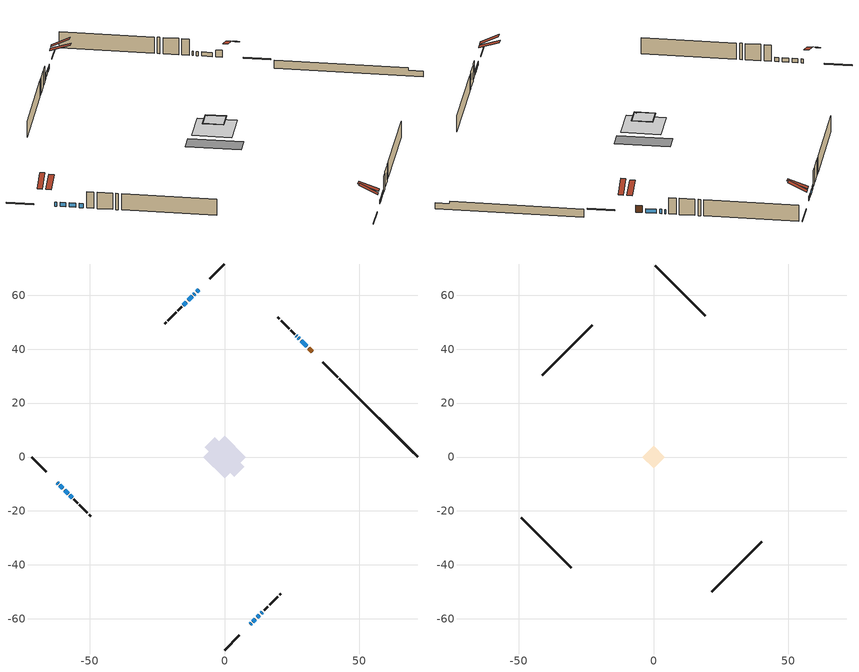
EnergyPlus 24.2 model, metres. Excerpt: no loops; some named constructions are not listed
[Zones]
conditioned space
 floor adiabatic (AdiabaticFloorConstruction): -7.87,0 0,7.87 7.87,0 0,-7.87 z3.32
 floor foundation (Slab1 construction): -7.24,3.6 -3.6,7.24 7.24,-3.6 3.6,-7.24 z-1.58
 wall outside (RimJoist1 construction): 0,-71.55 5.43,-66.12 / -71.55,0 -66.12,-5.43 / 0,71.55 -5.43,66.12 / 41.94,29.62 36.51,35.04 z0.88:1.18
 wall outside (AdiabaticWallConstruction 1): 32.45,39.1 31.2,40.35 z0.88:2.91
 wall outside (AdiabaticWallConstruction): -62.06,-9.49 -61.67,-9.88 / 30.54,41.01 28.46,43.09 / 9.49,-62.06 9.84,-61.71 / -61.01,-10.54 -59.89,-11.66 / 10.49,-61.06 11.4,-60.15 / -9.49,62.06 -10.33,61.22 / 12.05,-59.5 12.9,-58.65 / 27.8,43.75 27.41,44.15 / 26.75,44.8 26.64,44.91 / 13.55,-58 14.08,-57.47 / -59.23,-12.32 -57.97,-13.58 / -57.32,-14.23 -56.48,-15.07 / -10.99,60.56 -11.37,60.18 / -12.03,59.52 -13.5,58.05 / -14.15,57.4 -15.28,56.27 z0.88:2.1
 wall outside (Wall1 construction): 14.74,-56.81 16.12,-55.43 / -55.83,-15.72 -54.45,-17.1 / -15.94,55.61 -17.32,54.23 / 25.98,45.57 24.6,46.95 z0.88:5.76
 wall outside (Wall2 construction): 16.78,-54.77 19.76,-51.79 / -53.79,-17.76 -50.8,-20.75 / -17.97,53.58 -20.96,50.59 / 23.94,47.61 20.96,50.59 z0.88:5.76
 wall outside (Wall3 construction): 20.42,-51.13 20.9,-50.65 / -50.15,-21.4 -49.66,-21.89 / -21.62,49.93 -22.1,49.45 / 20.3,51.25 19.81,51.74 z0.88:5.76
 wall foundation (FoundationWall1 construction): 42.59,28.96,-1.58 42.59,28.96,0.88 68.65,2.9,0.88 68.65,2.9,0.17 71.55,0,0.17 71.55,0,-1.58
 window (WindowConstruction 9): -62.06,-9.49 -61.67,-9.88 z0.88:2.1
 window (WindowConstruction 5): 30.54,41.01 28.46,43.09 z0.88:2.1
 window (WindowConstruction 6): 9.49,-62.06 9.83,-61.72 z0.88:2.1
 window (WindowConstruction 7): -61.01,-10.54 -59.89,-11.66 z0.88:2.1
 window (WindowConstruction 8): 10.49,-61.06 11.4,-60.15 z0.88:2.1
 window (WindowConstruction 13): -9.49,62.06 -10.33,61.22 z0.88:2.1
 window (WindowConstruction 14): 12.05,-59.5 12.9,-58.65 z0.88:2.1
 window (WindowConstruction 10): 27.8,43.75 27.41,44.14 z0.88:2.1
 window (WindowConstruction 11): 26.75,44.8 26.64,44.91 z0.88:2.1
 window (WindowConstruction 12): 13.56,-57.99 14.08,-57.47 z0.88:2.1
 window (WindowConstruction): -59.23,-12.32 -57.97,-13.58 z0.88:2.1
 window (WindowConstruction 1): -57.32,-14.23 -56.49,-15.07 z0.88:2.1
 window (WindowConstruction 2): -10.99,60.56 -11.37,60.18 z0.88:2.1
 window (WindowConstruction 3): -12.03,59.52 -13.5,58.05 z0.88:2.1
 window (WindowConstruction 4): -14.16,57.39 -15.28,56.27 z0.88:2.1
 door (Door): 32.45,39.1 31.2,40.35 z0.88:2.91
 ceiling adiabatic (AdiabaticFloorConstruction): 0,-7.87 7.87,0 0,7.87 -7.87,0 z3.32
 roof outside (Roof1 construction): 0,3.24 -3.24,0 0,-3.24 3.24,0 z5.76
attic - vented
 floor to conditioned space (Floor1 construction Reversed): -3.83,0 0,3.83 3.83,0 0,-3.83 z5.76
 floor to conditioned space (Floor2 construction Reversed): -4.18,0 0,4.18 4.18,0 0,-4.18 z5.76
 wall outside (Wall4 construction): 21.56,-49.99 40.06,-31.49 / -49.01,-22.55 -30.5,-41.05 / -22.76,48.79 -41.26,30.29 / 19.16,52.39 0.66,70.89 z0.88:5.76
 roof outside (Roof2 construction): 7.1,-64.45,5.76 3.47,-60.82,8.32 2.46,-61.84,8.32 6.09,-65.46,5.76; -64.45,-7.1,5.76 -60.82,-3.47,8.32 -61.84,-2.46,8.32 -65.46,-6.09,5.76; -7.1,64.45,5.76 -3.47,60.82,8.32 -2.46,61.84,8.32 -6.09,65.46,5.76; 34.84,36.71,5.76 31.21,33.09,8.32 32.22,32.08,8.32 35.85,35.7,5.76
 roof outside (Roof3 construction): 8.83,-62.72,5.76 4.76,-58.65,7.68 3.68,-59.72,7.68 7.76,-63.79,5.76; -62.72,-8.83,5.76 -58.65,-4.76,7.68 -59.72,-3.68,7.68 -63.79,-7.76,5.76; -8.83,62.72,5.76 -4.76,58.65,7.68 -3.68,59.72,7.68 -7.76,63.79,5.76; 33.11,38.45,5.76 29.03,34.37,7.68 30.1,33.3,7.68 34.18,37.37,5.76
[Material] Roughness=Rough; Thermal Absorptance=0.9
Name | Thickness {m} | Conductivity {W/m-K} | Density {kg/m3} | Specific Heat {J/kg-K} | Solar Absorptance | Visible Absorptance
ceiling loosefill ins | 0.169333 | 0.0480833 | 16.02 | 1046.75 | 0.7 | 0.7
ceiling stud and cavity | 0.1397 | 0.112217 | 65.682 | 1177.47 | 0.7 | 0.7
ceiling stud and cavity 1 | 0.1397 | 0.157415 | 65.682 | 1177.47 | 0.7 | 0.7
gypsum board | 0.0127 | 0.160291 | 801 | 837.4 | 0.6 | 0.6
[Construction]
Floor1 construction: ceiling stud and cavity, gypsum board
Floor2 construction: ceiling loosefill ins, ceiling stud and cavity 1, gypsum board
[EnergyManagementSystem:OutputVariable] Type of Data in Variable=Summed; Update Frequency=ZoneTimestep
Name | EMS Variable | EMS Program or Subroutine | Units
loads_clg_windows_solar_annual_outvar; Energy Management System Output Variable 32 | loads_clg_windows_solar | component_loads_program | J
loads_clg_skylights_conduction_annual_outvar; Energy Management System Output Variable 33 | loads_clg_skylights_conduction | component_loads_program | J
loads_clg_skylights_solar_annual_outvar; Energy Management System Output Variable 34 | loads_clg_skylights_solar | component_loads_program | J
loads_clg_floors_annual_outvar; Energy Management System Output Variable 35 | loads_clg_floors | component_loads_program | J
loads_clg_slabs_annual_outvar; Energy Management System Output Variable 36 | loads_clg_slabs | component_loads_program | J
loads_clg_internal_mass_annual_outvar; Energy Management System Output Variable 37 | loads_clg_internal_mass | component_loads_program | J
loads_clg_infil_annual_outvar; Energy Management System Output Variable 38 | loads_clg_infil | component_loads_program | J
loads_clg_natvent_annual_outvar; Energy Management System Output Variable 39 | loads_clg_natvent | component_loads_program | J
loads_clg_mechvent_annual_outvar; Energy Management System Output Variable 40 | loads_clg_mechvent | component_loads_program | J
loads_clg_whf_annual_outvar; Energy Management System Output Variable 41 | loads_clg_whf | component_loads_program | J
loads_clg_ducts_annual_outvar; Energy Management System Output Variable 42 | loads_clg_ducts | component_loads_program | J
loads_clg_intgains_annual_outvar; Energy Management System Output Variable 43 | loads_clg_intgains | component_loads_program | J
loads_clg_lighting_annual_outvar; Energy Management System Output Variable 44 | loads_clg_lighting | component_loads_program | J
loads_htg_tot_annual_outvar; Energy Management System Output Variable 1; Energy Management System Output Variable 45 | loads_htg_tot | total_loads_program | J
loads_clg_tot_annual_outvar; Energy Management System Output Variable 2; Energy Management System Output Variable 46 | loads_clg_tot | total_loads_program | J
Energy Management System Output Variable 3 | htg_unmet_hours | unmet_hours_program | hr
Energy Management System Output Variable 4 | clg_unmet_hours | unmet_hours_program | hr
Energy Management System Output Variable 5 | loads_htg_roofs | component_loads_program | J
Energy Management System Output Variable 6 | loads_htg_ceilings | component_loads_program | J
Energy Management System Output Variable 7 | loads_htg_walls | component_loads_program | J
Energy Management System Output Variable 8 | loads_htg_rim_joists | component_loads_program | J
Energy Management System Output Variable 9 | loads_htg_foundation_walls | component_loads_program | J
Energy Management System Output Variable 10 | loads_htg_doors | component_loads_program | J
Energy Management System Output Variable 11 | loads_htg_windows_conduction | component_loads_program | J
Energy Management System Output Variable 12 | loads_htg_windows_solar | component_loads_program | J
Energy Management System Output Variable 13 | loads_htg_skylights_conduction | component_loads_program | J
Energy Management System Output Variable 14 | loads_htg_skylights_solar | component_loads_program | J
Energy Management System Output Variable 15 | loads_htg_floors | component_loads_program | J
Energy Management System Output Variable 16 | loads_htg_slabs | component_loads_program | J
Energy Management System Output Variable 17 | loads_htg_internal_mass | component_loads_program | J
Energy Management System Output Variable 18 | loads_htg_infil | component_loads_program | J
Energy Management System Output Variable 19 | loads_htg_natvent | component_loads_program | J
Energy Management System Output Variable 20 | loads_htg_mechvent | component_loads_program | J
Energy Management System Output Variable 21 | loads_htg_whf | component_loads_program | J
Energy Management System Output Variable 22 | loads_htg_ducts | component_loads_program | J
Energy Management System Output Variable 23 | loads_htg_intgains | component_loads_program | J
Energy Management System Output Variable 24 | loads_htg_lighting | component_loads_program | J
Energy Management System Output Variable 25 | loads_clg_roofs | component_loads_program | J
Energy Management System Output Variable 26 | loads_clg_ceilings | component_loads_program | J
Energy Management System Output Variable 27 | loads_clg_walls | component_loads_program | J
Energy Management System Output Variable 28 | loads_clg_rim_joists | component_loads_program | J
Energy Management System Output Variable 29 | loads_clg_foundation_walls | component_loads_program | J
Energy Management System Output Variable 30 | loads_clg_doors | component_loads_program | J
Energy Management System Output Variable 31 | loads_clg_windows_conduction | component_loads_program | J
[Schedule:Day:Interval]
interior lighting schedule day: No, 01:00, 0.108182, 04:00, 0.0901515, 05:00, 0.0991667, 06:00, 0.162273, 07:00, 0.270455, 08:00, 0.342576, 10:00, 0.369621, 11:00, 0.351591, 12:00, 0.333561, 13:00, 0.324545, 14:00, 0.31553, 15:00, 0.333561, 16:00, 0.369621, 17:00, 0.450758, 18:00, 0.585985, 19:00, 0.775303, 20:00, 0.955606, 21:00, 0.991667, 22:00, 0.712197, 23:00, 0.360606, 24:00, 0.162273
interior lighting schedule day 1: No, 01:00, 0.100909, 04:00, 0.0840909, 05:00, 0.0925, 06:00, 0.151364, 07:00, 0.252273, 08:00, 0.319545, 10:00, 0.344773, 11:00, 0.327955, 12:00, 0.311136, 13:00, 0.302727, 14:00, 0.294318, 15:00, 0.311136, 16:00, 0.344773, 17:00, 0.420455, 18:00, 0.546591, 19:00, 0.723182, 20:00, 0.891364, 21:00, 0.925, 22:00, 0.664318, 23:00, 0.336364, 24:00, 0.151364
interior lighting schedule day 2: No, 01:00, 0.0927273, 04:00, 0.0772727, 05:00, 0.085, 06:00, 0.139091, 07:00, 0.231818, 08:00, 0.293636, 10:00, 0.316818, 11:00, 0.301364, 12:00, 0.285909, 13:00, 0.278182, 14:00, 0.270455, 15:00, 0.285909, 16:00, 0.316818, 17:00, 0.386364, 18:00, 0.502273, 19:00, 0.664545, 20:00, 0.819091, 21:00, 0.85, 22:00, 0.610455, 23:00, 0.309091, 24:00, 0.139091
interior lighting schedule day 3: No, 01:00, 0.0845455, 04:00, 0.0704545, 05:00, 0.0775, 06:00, 0.126818, 07:00, 0.211364, 08:00, 0.267727, 10:00, 0.288864, 11:00, 0.274773, 12:00, 0.260682, 13:00, 0.253636, 14:00, 0.246591, 15:00, 0.260682, 16:00, 0.288864, 17:00, 0.352273, 18:00, 0.457955, 19:00, 0.605909, 20:00, 0.746818, 21:00, 0.775, 22:00, 0.556591, 23:00, 0.281818, 24:00, 0.126818
interior lighting schedule day 4: No, 01:00, 0.0763636, 04:00, 0.0636364, 05:00, 0.07, 06:00, 0.114545, 07:00, 0.190909, 08:00, 0.241818, 10:00, 0.260909, 11:00, 0.248182, 12:00, 0.235455, 13:00, 0.229091, 14:00, 0.222727, 15:00, 0.235455, 16:00, 0.260909, 17:00, 0.318182, 18:00, 0.413636, 19:00, 0.547273, 20:00, 0.674545, 21:00, 0.7, 22:00, 0.502727, 23:00, 0.254545, 24:00, 0.114545
interior lighting schedule day 5: No, 01:00, 0.0727273, 04:00, 0.0606061, 05:00, 0.0666667, 06:00, 0.109091, 07:00, 0.181818, 08:00, 0.230303, 10:00, 0.248485, 11:00, 0.236364, 12:00, 0.224242, 13:00, 0.218182, 14:00, 0.212121, 15:00, 0.224242, 16:00, 0.248485, 17:00, 0.30303, 18:00, 0.393939, 19:00, 0.521212, 20:00, 0.642424, 21:00, 0.666667, 22:00, 0.478788, 23:00, 0.242424, 24:00, 0.109091
interior lighting schedule day 6: No, 01:00, 0.0745455, 04:00, 0.0621212, 05:00, 0.0683333, 06:00, 0.111818, 07:00, 0.186364, 08:00, 0.236061, 10:00, 0.254697, 11:00, 0.242273, 12:00, 0.229848, 13:00, 0.223636, 14:00, 0.217424, 15:00, 0.229848, 16:00, 0.254697, 17:00, 0.310606, 18:00, 0.403788, 19:00, 0.534242, 20:00, 0.658485, 21:00, 0.683333, 22:00, 0.490758, 23:00, 0.248485, 24:00, 0.111818
interior lighting schedule day 7: No, 01:00, 0.08, 04:00, 0.0666667, 05:00, 0.0733333, 06:00, 0.12, 07:00, 0.2, 08:00, 0.253333, 10:00, 0.273333, 11:00, 0.26, 12:00, 0.246667, 13:00, 0.24, 14:00, 0.233333, 15:00, 0.246667, 16:00, 0.273333, 17:00, 0.333333, 18:00, 0.433333, 19:00, 0.573333, 20:00, 0.706667, 21:00, 0.733333, 22:00, 0.526667, 23:00, 0.266667, 24:00, 0.12
interior lighting schedule day 8: No, 01:00, 0.0890909, 04:00, 0.0742424, 05:00, 0.0816667, 06:00, 0.133636, 07:00, 0.222727, 08:00, 0.282121, 10:00, 0.304394, 11:00, 0.289545, 12:00, 0.274697, 13:00, 0.267273, 14:00, 0.259848, 15:00, 0.274697, 16:00, 0.304394, 17:00, 0.371212, 18:00, 0.482576, 19:00, 0.638485, 20:00, 0.78697, 21:00, 0.816667, 22:00, 0.586515, 23:00, 0.29697, 24:00, 0.133636
interior lighting schedule day 9: No, 01:00, 0.0972727, 04:00, 0.0810606, 05:00, 0.0891667, 06:00, 0.145909, 07:00, 0.243182, 08:00, 0.30803, 10:00, 0.332348, 11:00, 0.316136, 12:00, 0.299924, 13:00, 0.291818, 14:00, 0.283712, 15:00, 0.299924, 16:00, 0.332348, 17:00, 0.405303, 18:00, 0.526894, 19:00, 0.697121, 20:00, 0.859242, 21:00, 0.891667, 22:00, 0.640379, 23:00, 0.324242, 24:00, 0.145909
interior lighting schedule day 10: No, 01:00, 0.105455, 04:00, 0.0878788, 05:00, 0.0966667, 06:00, 0.158182, 07:00, 0.263636, 08:00, 0.333939, 10:00, 0.360303, 11:00, 0.342727, 12:00, 0.325152, 13:00, 0.316364, 14:00, 0.307576, 15:00, 0.325152, 16:00, 0.360303, 17:00, 0.439394, 18:00, 0.571212, 19:00, 0.755758, 20:00, 0.931515, 21:00, 0.966667, 22:00, 0.694242, 23:00, 0.351515, 24:00, 0.158182
interior lighting schedule day 11: No, 01:00, 0.109091, 04:00, 0.0909091, 05:00, 0.1, 06:00, 0.163636, 07:00, 0.272727, 08:00, 0.345455, 10:00, 0.372727, 11:00, 0.354545, 12:00, 0.336364, 13:00, 0.327273, 14:00, 0.318182, 15:00, 0.336364, 16:00, 0.372727, 17:00, 0.454545, 18:00, 0.590909, 19:00, 0.781818, 20:00, 0.963636, 21:00, 1, 22:00, 0.718182, 23:00, 0.363636, 24:00, 0.163636
interior lighting schedule default day; occupants schedule default day; clothes dryer schedule default day; cooking range schedule default day; mech vent bath fan 0 schedule default day; mech vent range fan 0 schedule default day; misc plug loads schedule default day; general water use schedule default day; heating setpoint default day; cooling setpoint default day; clothes dryer exhaust 0 schedule default day; cooling season schedule day; cooling season schedule day 2; cooling season schedule default day; exterior lighting schedule default day; natural vent schedule default day: No, 24:00, 0
occupants schedule day: No, 05:00, 0.426829, 06:00, 0.719512, 07:00, 1, 08:00, 0.670732, 09:00, 0.329268, 14:00, 0.170732, 15:00, 0.231707, 16:00, 0.329268, 17:00, 0.5, 18:00, 0.670732, 19:00, 0.829268, 21:00, 1, 22:00, 0.853659, 23:00, 0.646341, 24:00, 0.426829
clothes dryer schedule day; clothes dryer exhaust 0 schedule day: No, 01:00, 0.123457, 02:00, 0.0740741, 03:00, 0.0493827, 04:00, 0.0246914, 05:00, 0.0493827, 06:00, 0.0740741, 07:00, 0.197531, 08:00, 0.395062, 09:00, 0.592593, 10:00, 0.839506, 11:00, 0.962963, 12:00, 1, 13:00, 0.91358, 14:00, 0.82716, 15:00, 0.716049, 16:00, 0.753086, 17:00, 0.679012, 18:00, 0.666667, 20:00, 0.62963, 21:00, 0.641975, 22:00, 0.666667, 23:00, 0.54321, 24:00, 0.296296
cooking range schedule day: No, 05:00, 0.0597015, 06:00, 0.11194, 07:00, 0.171642, 08:00, 0.291045, 11:00, 0.343284, 12:00, 0.402985, 13:00, 0.462687, 14:00, 0.343284, 15:00, 0.291045, 16:00, 0.402985, 17:00, 0.567164, 18:00, 1, 19:00, 0.850746, 20:00, 0.432836, 21:00, 0.291045, 22:00, 0.231343, 23:00, 0.171642, 24:00, 0.11194
mech vent bath fan 0 schedule day: No, 07:00, 0, 08:00, 1, 09:00, 0.2, 24:00, 0
mech vent range fan 0 schedule day: No, 18:00, 0, 19:00, 1, 20:00, 0.2, 24:00, 0
misc plug loads schedule day: No, 06:00, 0.705882, 07:00, 0.745098, 08:00, 0.803922, 15:00, 0.823529, 16:00, 0.862745, 17:00, 0.921569, 18:00, 0.980392, 19:00, 1, 20:00, 0.980392, 21:00, 0.941176, 22:00, 0.862745, 23:00, 0.784314, 24:00, 0.72549
general water use schedule day: No, 01:00, 0.315068, 03:00, 0.287671, 04:00, 0.342466, 05:00, 0.369863, 06:00, 0.520548, 07:00, 0.60274, 08:00, 0.534247, 10:00, 0.506849, 11:00, 0.465753, 14:00, 0.479452, 15:00, 0.534247, 16:00, 0.589041, 17:00, 0.69863, 18:00, 0.876712, 19:00, 0.890411, 20:00, 0.986301, 21:00, 1, 22:00, 0.863014, 23:00, 0.616438, 24:00, 0.465753
heating setpoint day: No, 07:00, 18, 23:00, 21, 24:00, 18
cooling setpoint day: No, 24:00, 25
cooling season schedule day 1: No, 24:00, 1
exterior lighting schedule day: No, 01:00, 0.566667, 03:00, 0.524167, 05:00, 0.495833, 06:00, 0.5525, 07:00, 0.623333, 08:00, 0.580833, 09:00, 0.439167, 10:00, 0.354167, 12:00, 0.34, 13:00, 0.354167, 14:00, 0.396667, 15:00, 0.425, 16:00, 0.495833, 17:00, 0.623333, 18:00, 0.793333, 19:00, 0.906667, 20:00, 0.963333, 21:00, 0.991667, 22:00, 0.920833, 23:00, 0.793333, 24:00, 0.665833
exterior lighting schedule day 1: No, 01:00, 0.528571, 03:00, 0.488929, 05:00, 0.4625, 06:00, 0.515357, 07:00, 0.581429, 08:00, 0.541786, 09:00, 0.409643, 10:00, 0.330357, 12:00, 0.317143, 13:00, 0.330357, 14:00, 0.37, 15:00, 0.396429, 16:00, 0.4625, 17:00, 0.581429, 18:00, 0.74, 19:00, 0.845714, 20:00, 0.898571, 21:00, 0.925, 22:00, 0.858929, 23:00, 0.74, 24:00, 0.621071
exterior lighting schedule day 10: No, 01:00, 0.552381, 03:00, 0.510952, 05:00, 0.483333, 06:00, 0.538571, 07:00, 0.607619, 08:00, 0.56619, 09:00, 0.428095, 10:00, 0.345238, 12:00, 0.331429, 13:00, 0.345238, 14:00, 0.386667, 15:00, 0.414286, 16:00, 0.483333, 17:00, 0.607619, 18:00, 0.773333, 19:00, 0.88381, 20:00, 0.939048, 21:00, 0.966667, 22:00, 0.897619, 23:00, 0.773333, 24:00, 0.649048
exterior lighting schedule day 11: No, 01:00, 0.571429, 03:00, 0.528571, 05:00, 0.5, 06:00, 0.557143, 07:00, 0.628571, 08:00, 0.585714, 09:00, 0.442857, 10:00, 0.357143, 12:00, 0.342857, 13:00, 0.357143, 14:00, 0.4, 15:00, 0.428571, 16:00, 0.5, 17:00, 0.628571, 18:00, 0.8, 19:00, 0.914286, 20:00, 0.971429, 21:00, 1, 22:00, 0.928571, 23:00, 0.8, 24:00, 0.671429
exterior lighting schedule day 2: No, 01:00, 0.485714, 03:00, 0.449286, 05:00, 0.425, 06:00, 0.473571, 07:00, 0.534286, 08:00, 0.497857, 09:00, 0.376429, 10:00, 0.303571, 12:00, 0.291429, 13:00, 0.303571, 14:00, 0.34, 15:00, 0.364286, 16:00, 0.425, 17:00, 0.534286, 18:00, 0.68, 19:00, 0.777143, 20:00, 0.825714, 21:00, 0.85, 22:00, 0.789286, 23:00, 0.68, 24:00, 0.570714
exterior lighting schedule day 3: No, 01:00, 0.442857, 03:00, 0.409643, 05:00, 0.3875, 06:00, 0.431786, 07:00, 0.487143, 08:00, 0.453929, 09:00, 0.343214, 10:00, 0.276786, 12:00, 0.265714, 13:00, 0.276786, 14:00, 0.31, 15:00, 0.332143, 16:00, 0.3875, 17:00, 0.487143, 18:00, 0.62, 19:00, 0.708571, 20:00, 0.752857, 21:00, 0.775, 22:00, 0.719643, 23:00, 0.62, 24:00, 0.520357
exterior lighting schedule day 4: No, 01:00, 0.4, 03:00, 0.37, 05:00, 0.35, 06:00, 0.39, 07:00, 0.44, 08:00, 0.41, 09:00, 0.31, 10:00, 0.25, 12:00, 0.24, 13:00, 0.25, 14:00, 0.28, 15:00, 0.3, 16:00, 0.35, 17:00, 0.44, 18:00, 0.56, 19:00, 0.64, 20:00, 0.68, 21:00, 0.7, 22:00, 0.65, 23:00, 0.56, 24:00, 0.47
exterior lighting schedule day 5: No, 01:00, 0.380952, 03:00, 0.352381, 05:00, 0.333333, 06:00, 0.371429, 07:00, 0.419048, 08:00, 0.390476, 09:00, 0.295238, 10:00, 0.238095, 12:00, 0.228571, 13:00, 0.238095, 14:00, 0.266667, 15:00, 0.285714, 16:00, 0.333333, 17:00, 0.419048, 18:00, 0.533333, 19:00, 0.609524, 20:00, 0.647619, 21:00, 0.666667, 22:00, 0.619048, 23:00, 0.533333, 24:00, 0.447619
exterior lighting schedule day 6: No, 01:00, 0.390476, 03:00, 0.36119, 05:00, 0.341667, 06:00, 0.380714, 07:00, 0.429524, 08:00, 0.400238, 09:00, 0.302619, 10:00, 0.244048, 12:00, 0.234286, 13:00, 0.244048, 14:00, 0.273333, 15:00, 0.292857, 16:00, 0.341667, 17:00, 0.429524, 18:00, 0.546667, 19:00, 0.624762, 20:00, 0.66381, 21:00, 0.683333, 22:00, 0.634524, 23:00, 0.546667, 24:00, 0.45881
exterior lighting schedule day 7: No, 01:00, 0.419048, 03:00, 0.387619, 05:00, 0.366667, 06:00, 0.408571, 07:00, 0.460952, 08:00, 0.429524, 09:00, 0.324762, 10:00, 0.261905, 12:00, 0.251429, 13:00, 0.261905, 14:00, 0.293333, 15:00, 0.314286, 16:00, 0.366667, 17:00, 0.460952, 18:00, 0.586667, 19:00, 0.670476, 20:00, 0.712381, 21:00, 0.733333, 22:00, 0.680952, 23:00, 0.586667, 24:00, 0.492381
exterior lighting schedule day 8: No, 01:00, 0.466667, 03:00, 0.431667, 05:00, 0.408333, 06:00, 0.455, 07:00, 0.513333, 08:00, 0.478333, 09:00, 0.361667, 10:00, 0.291667, 12:00, 0.28, 13:00, 0.291667, 14:00, 0.326667, 15:00, 0.35, 16:00, 0.408333, 17:00, 0.513333, 18:00, 0.653333, 19:00, 0.746667, 20:00, 0.793333, 21:00, 0.816667, 22:00, 0.758333, 23:00, 0.653333, 24:00, 0.548333
exterior lighting schedule day 9: No, 01:00, 0.509524, 03:00, 0.47131, 05:00, 0.445833, 06:00, 0.496786, 07:00, 0.560476, 08:00, 0.522262, 09:00, 0.394881, 10:00, 0.318452, 12:00, 0.305714, 13:00, 0.318452, 14:00, 0.356667, 15:00, 0.382143, 16:00, 0.445833, 17:00, 0.560476, 18:00, 0.713333, 19:00, 0.815238, 20:00, 0.86619, 21:00, 0.891667, 22:00, 0.827976, 23:00, 0.713333, 24:00, 0.59869
[Schedule:Week:Daily]
heating setpoint Week Rule - Jan1-Dec31: heating setpoint day, heating setpoint day, heating setpoint day, heating setpoint day, heating setpoint day, heating setpoint day, heating setpoint day, heating setpoint default day, heating setpoint default day, heating setpoint default day, heating setpoint default day, heating setpoint default day
cooling setpoint Week Rule - Jan1-Dec31: cooling setpoint day, cooling setpoint day, cooling setpoint day, cooling setpoint day, cooling setpoint day, cooling setpoint day, cooling setpoint day, cooling setpoint default day, cooling setpoint default day, cooling setpoint default day, cooling setpoint default day, cooling setpoint default day
clothes dryer exhaust 0 schedule Week Rule - Jan1-Dec31: clothes dryer exhaust 0 schedule day, clothes dryer exhaust 0 schedule day, clothes dryer exhaust 0 schedule day, clothes dryer exhaust 0 schedule day, clothes dryer exhaust 0 schedule day, clothes dryer exhaust 0 schedule day, clothes dryer exhaust 0 schedule day, clothes dryer exhaust 0 schedule default day, clothes dryer exhaust 0 schedule default day, clothes dryer exhaust 0 schedule default day, clothes dryer exhaust 0 schedule default day, clothes dryer exhaust 0 schedule default day
cooling season schedule Week Rule - Jan1-May26: cooling season schedule day, cooling season schedule day, cooling season schedule day, cooling season schedule day, cooling season schedule day, cooling season schedule day, cooling season schedule day, cooling season schedule default day, cooling season schedule default day, cooling season schedule default day, cooling season schedule default day, cooling season schedule default day
cooling season schedule Week Rule - May27-Jun2: cooling season schedule day, cooling season schedule day, cooling season schedule day, cooling season schedule day, cooling season schedule day, cooling season schedule day 1, cooling season schedule day 1, cooling season schedule default day, cooling season schedule default day, cooling season schedule default day, cooling season schedule default day, cooling season schedule default day
cooling season schedule Week Rule - Jun3-Aug25: cooling season schedule day 1, cooling season schedule day 1, cooling season schedule day 1, cooling season schedule day 1, cooling season schedule day 1, cooling season schedule day 1, cooling season schedule day 1, cooling season schedule default day, cooling season schedule default day, cooling season schedule default day, cooling season schedule default day, cooling season schedule default day
cooling season schedule Week Rule - Aug26-Sep1: cooling season schedule day 1, cooling season schedule day 1, cooling season schedule day 1, cooling season schedule day 1, cooling season schedule day 1, cooling season schedule day 1, cooling season schedule day 2, cooling season schedule default day, cooling season schedule default day, cooling season schedule default day, cooling season schedule default day, cooling season schedule default day
cooling season schedule Week Rule - Sep2-Dec31: cooling season schedule day 2, cooling season schedule day 2, cooling season schedule day 2, cooling season schedule day 2, cooling season schedule day 2, cooling season schedule day 2, cooling season schedule day 2, cooling season schedule default day, cooling season schedule default day, cooling season schedule default day, cooling season schedule default day, cooling season schedule default day
exterior lighting schedule Week Rule - Jul1-Jul28: exterior lighting schedule day 6, exterior lighting schedule day 6, exterior lighting schedule day 6, exterior lighting schedule day 6, exterior lighting schedule day 6, exterior lighting schedule day 6, exterior lighting schedule day 6, exterior lighting schedule default day, exterior lighting schedule default day, exterior lighting schedule default day, exterior lighting schedule default day, exterior lighting schedule default day
exterior lighting schedule Week Rule - Jul29-Aug4: exterior lighting schedule day 6, exterior lighting schedule day 6, exterior lighting schedule day 6, exterior lighting schedule day 7, exterior lighting schedule day 7, exterior lighting schedule day 7, exterior lighting schedule day 7, exterior lighting schedule default day, exterior lighting schedule default day, exterior lighting schedule default day, exterior lighting schedule default day, exterior lighting schedule default day
exterior lighting schedule Week Rule - Aug5-Aug25: exterior lighting schedule day 7, exterior lighting schedule day 7, exterior lighting schedule day 7, exterior lighting schedule day 7, exterior lighting schedule day 7, exterior lighting schedule day 7, exterior lighting schedule day 7, exterior lighting schedule default day, exterior lighting schedule default day, exterior lighting schedule default day, exterior lighting schedule default day, exterior lighting schedule default day
exterior lighting schedule Week Rule - Aug26-Sep1: exterior lighting schedule day 7, exterior lighting schedule day 7, exterior lighting schedule day 7, exterior lighting schedule day 7, exterior lighting schedule day 7, exterior lighting schedule day 7, exterior lighting schedule day 8, exterior lighting schedule default day, exterior lighting schedule default day, exterior lighting schedule default day, exterior lighting schedule default day, exterior lighting schedule default day
exterior lighting schedule Week Rule - Sep2-Sep29: exterior lighting schedule day 8, exterior lighting schedule day 8, exterior lighting schedule day 8, exterior lighting schedule day 8, exterior lighting schedule day 8, exterior lighting schedule day 8, exterior lighting schedule day 8, exterior lighting schedule default day, exterior lighting schedule default day, exterior lighting schedule default day, exterior lighting schedule default day, exterior lighting schedule default day
exterior lighting schedule Week Rule - Sep30-Oct6: exterior lighting schedule day 8, exterior lighting schedule day 9, exterior lighting schedule day 9, exterior lighting schedule day 9, exterior lighting schedule day 9, exterior lighting schedule day 9, exterior lighting schedule day 9, exterior lighting schedule default day, exterior lighting schedule default day, exterior lighting schedule default day, exterior lighting schedule default day, exterior lighting schedule default day
exterior lighting schedule Week Rule - Oct7-Oct27: exterior lighting schedule day 9, exterior lighting schedule day 9, exterior lighting schedule day 9, exterior lighting schedule day 9, exterior lighting schedule day 9, exterior lighting schedule day 9, exterior lighting schedule day 9, exterior lighting schedule default day, exterior lighting schedule default day, exterior lighting schedule default day, exterior lighting schedule default day, exterior lighting schedule default day
exterior lighting schedule Week Rule - Oct28-Nov3: exterior lighting schedule day 9, exterior lighting schedule day 9, exterior lighting schedule day 9, exterior lighting schedule day 9, exterior lighting schedule day 10, exterior lighting schedule day 10, exterior lighting schedule day 10, exterior lighting schedule default day, exterior lighting schedule default day, exterior lighting schedule default day, exterior lighting schedule default day, exterior lighting schedule default day
exterior lighting schedule Week Rule - Nov4-Nov24: exterior lighting schedule day 10, exterior lighting schedule day 10, exterior lighting schedule day 10, exterior lighting schedule day 10, exterior lighting schedule day 10, exterior lighting schedule day 10, exterior lighting schedule day 10, exterior lighting schedule default day, exterior lighting schedule default day, exterior lighting schedule default day, exterior lighting schedule default day, exterior lighting schedule default day
exterior lighting schedule Week Rule - Nov25-Dec1: exterior lighting schedule day 10, exterior lighting schedule day 10, exterior lighting schedule day 10, exterior lighting schedule day 10, exterior lighting schedule day 10, exterior lighting schedule day 10, exterior lighting schedule day 11, exterior lighting schedule default day, exterior lighting schedule default day, exterior lighting schedule default day, exterior lighting schedule default day, exterior lighting schedule default day
exterior lighting schedule Week Rule - Dec2-Dec31: exterior lighting schedule day 11, exterior lighting schedule day 11, exterior lighting schedule day 11, exterior lighting schedule day 11, exterior lighting schedule day 11, exterior lighting schedule day 11, exterior lighting schedule day 11, exterior lighting schedule default day, exterior lighting schedule default day, exterior lighting schedule default day, exterior lighting schedule default day, exterior lighting schedule default day
natural vent schedule Week Rule - Jan1-Dec31: natural vent schedule default day, natural vent schedule default day, natural vent schedule default day, natural vent schedule default day, natural vent schedule default day, natural vent schedule default day, natural vent schedule default day, natural vent schedule default day, natural vent schedule default day, natural vent schedule default day, natural vent schedule default day, natural vent schedule default day
[Schedule:Year]
heating setpoint: heating setpoint Week Rule - Jan1-Dec31, 1, 1, 12, 31
cooling setpoint: cooling setpoint Week Rule - Jan1-Dec31, 1, 1, 12, 31
clothes dryer exhaust 0 schedule: clothes dryer exhaust 0 schedule Week Rule - Jan1-Dec31, 1, 1, 12, 31
cooling season schedule: cooling season schedule Week Rule - Jan1-May26, 1, 1, 5, 26, cooling season schedule Week Rule - May27-Jun2, 5, 27, 6, 2, cooling season schedule Week Rule - Jun3-Aug25, 6, 3, 8, 25, cooling season schedule Week Rule - Aug26-Sep1, 8, 26, 9, 1, cooling season schedule Week Rule - Sep2-Dec31, 9, 2, 12, 31
natural vent schedule: natural vent schedule Week Rule - Jan1-Dec31, 1, 1, 12, 31
